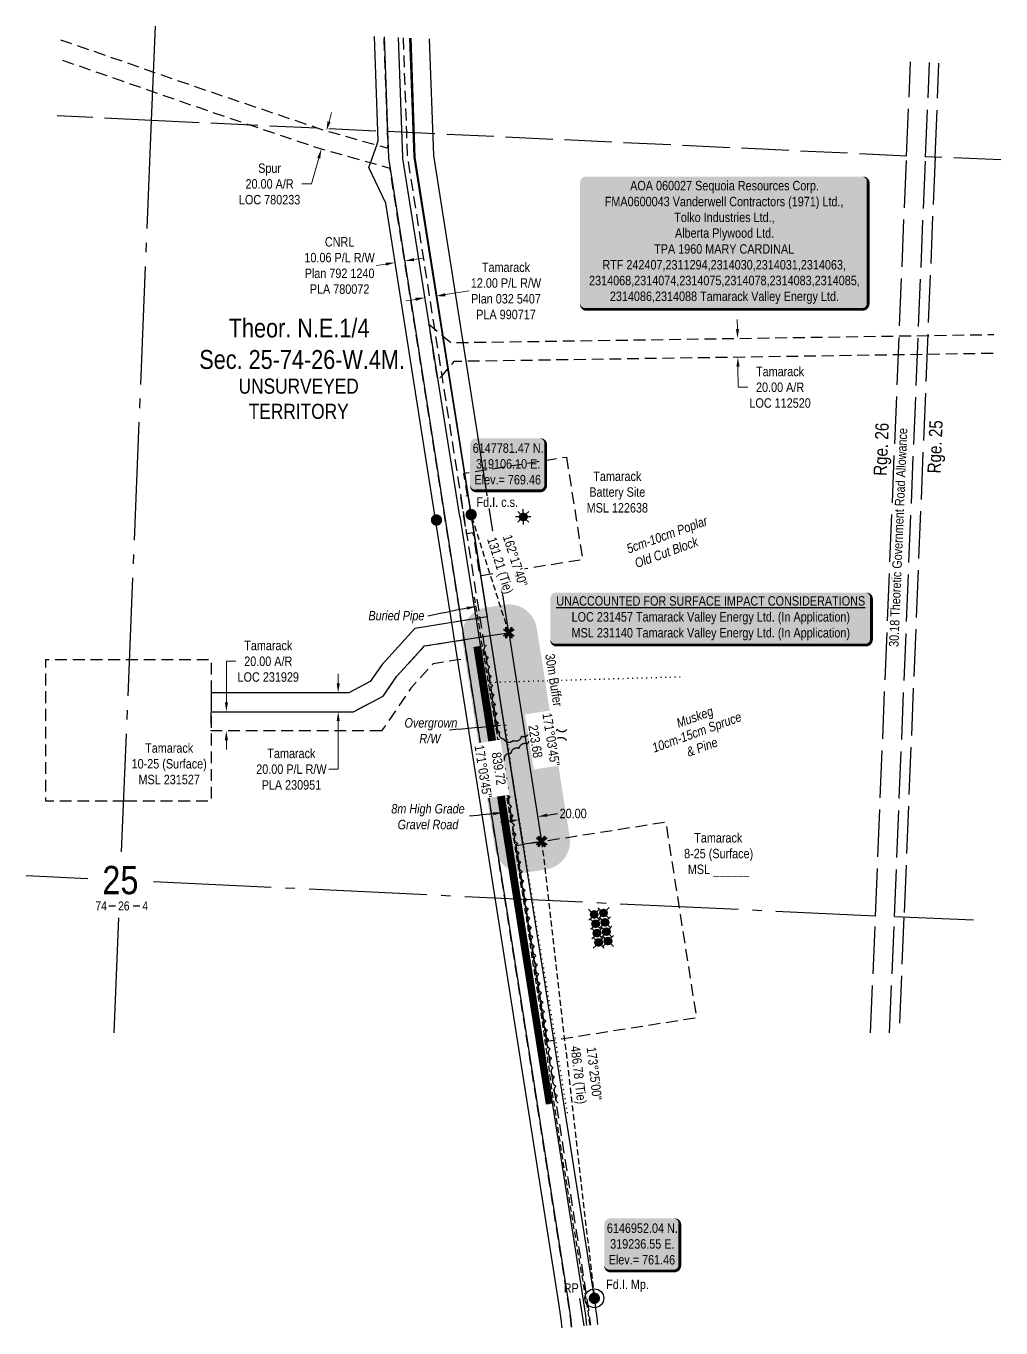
# Model space of a CAD drawing. Extents: x 318110 to 322058, y 6146921 to 6150164.
# Drawn here: x 318635 to 319667, y 6146921 to 6148299 of the extents above; entities that cross this region are included whole.
import ezdxf
from ezdxf.enums import TextEntityAlignment as Align

# ---------------------------------------------------------------- set-up
doc = ezdxf.new("R2010")
doc.units = 0
doc.header["$LTSCALE"] = 5
doc.header["$PDSIZE"] = 0.5
for name, pattern in [('0', [1, 1, 0]), ('foc-ACCESSROAD', [3.75, 2.5, -1.25]), ('foc-QUARTERLINE', [33, 25, -3, 2, -3]), ('foc-TIELINE', [1.875, 1.25, -0.625]), ('foc-TOPO', [1, 0.2, -0.8]), ('foc-UNSURVEYED', [12.5, 10, -2.5]), ('UG_PIPE', [1.875, 1.25, -0.625])]:
    doc.linetypes.add(name, pattern=pattern)
doc.layers.get('Defpoints').update_dxf_attribs({"color": 9})
for name, color, linetype in [('10', 1, 'Continuous'), ('35', 37, 'Continuous'), ('9', 3, 'Continuous'), ('AS-PIPE-UG', 44, 'UG_PIPE'), ('AS-PIPE-UG-T', 44, 'Continuous'), ('AS-ROADS', 254, 'Continuous'), ('AS-SURFACE IMPACT', 7, 'Continuous'), ('C-AR', 13, 'foc-ACCESSROAD'), ('C-RW', 13, 'Continuous'), ('C-SYMBOL', 7, 'Continuous'), ('C-WS', 13, 'foc-ACCESSROAD'), ('C-WS-S', 13, 'Continuous'), ('D-TXT', 6, 'Continuous'), ('DETAIL-T', 7, 'Continuous'), ('F-AR', 190, 'foc-ACCESSROAD'), ('F-RW', 190, 'Continuous'), ('L-BD', 7, 'Continuous'), ('L-MON', 1, 'Continuous'), ('L-QSEC', 8, 'foc-QUARTERLINE'), ('L-ROAD-T', 7, 'Continuous'), ('L-SECLBL', 7, 'Continuous'), ('L-TIE', 7, 'foc-TIELINE'), ('L-TIE-T', 7, 'Continuous'), ('L-UNS-T', 3, 'Continuous'), ('L-USEC', 7, 'foc-UNSURVEYED'), ('P-BUFFER-H 30m', 51, 'Continuous'), ('P-BUFFER-T', 40, 'Continuous'), ('P-PROPOSED', 10, 'Continuous'), ('P-PROPOSED-H', 21, 'Continuous'), ('P-TXT', 4, 'Continuous'), ('T-BUSH', 110, '0'), ('T-BUSH-T', 110, 'Continuous'), ('T-VEGETATION CHANGE', 104, 'foc-TOPO')]:
    doc.layers.add(name, color=color, linetype=linetype)
for name, color, linetype, lineweight in [('C-AR-T', 13, 'Continuous', 9), ('C-RW-T', 13, 'Continuous', 9), ('C-WS-T', 13, 'Continuous', 9), ('F-AR-T', 190, 'Continuous', 9), ('F-RW-T', 190, 'Continuous', 9), ('T-TEXT', 48, 'Continuous', 18)]:
    doc.layers.add(name, color=color, linetype=linetype, lineweight=lineweight)
doc.styles.add('175L', font='ARIALN.TTF', dxfattribs={"height": 20})
doc.styles.add('80', font='ARIALN.TTF', dxfattribs={"height": 10})
doc.styles.add('80CG', font='ARIALN.TTF', dxfattribs={"height": 10})
doc.styles.add('80L', font='ARIALN.TTF', dxfattribs={"height": 10})
doc.styles.add('80LS', font='ARIALNI.TTF', dxfattribs={"height": 10})
doc.styles.add('SIMPLEX', font='ARIALN.TTF')
doc.dimstyles.new('Compass 5 000', dxfattribs={"dimscale": 5, "dimtxt": 9, "dimasz": 2, "dimexe": 0.2, "dimexo": 0.0625, "dimgap": 0.5, "dimtad": 0, "dimtih": 1, "dimtoh": 1, "dimzin": 0, "dimdsep": 46, "dimtxsty": '80CG', "dimcen": 0.1, "dimse1": 1, "dimse2": 1, "dimclrd": 256, "dimclrt": 256, "dimaunit": 1, "dimadec": 4, "dimazin": 0, "dimtfac": 0.06, "dimtofl": 0, "dimtmove": 0, "dimatfit": 1, "dimfxl": 0.2, "dimtolj": 1, "dimtzin": 0, "dimlwd": -1, "dimarcsym": 0})

# ---------------------------------------------------------------- blocks, each defined once
blk = doc.blocks.new('L-SECLBL')
at = {"layer": '9', "color": 7}
for p, q in [((-5.1, -27.8), (-12.3, -27.8)), ((20.7, -27.8), (13.5, -27.8))]:
    blk.add_line(p, q, dxfattribs=at)
at = {"layer": '10', "color": 2, "style": 'SIMPLEX'}
blk.add_attdef('SEC', text='', height=30, dxfattribs=at).set_placement((0, 0), align=Align.MIDDLE)
at = {"layer": '10', "color": 5, "style": '80L'}
blk.add_attdef('TWP', text='', height=9.5, dxfattribs=at).set_placement((-14.4, -27.4), align=Align.MIDDLE_RIGHT)
blk.add_attdef('RGE', text='', height=9.5, dxfattribs=at).set_placement((3.6, -27.4), align=Align.MIDDLE_CENTER)
blk.add_attdef('MER', text='', height=9.5, dxfattribs=at).set_placement((23.2, -27.4), align=Align.MIDDLE_LEFT)
blk = doc.blocks.new('*U32')
h = blk.add_hatch(color=255)
edge = h.paths.add_edge_path()
edge.add_line((-146.5, -71), (146.5, -71))
edge.add_arc((146.5, -65), 6, 270, 360)
edge.add_line((152.5, -65), (152.5, 63.5))
edge.add_arc((146.5, 63.5), 6, 0, 90)
edge.add_line((146.5, 69.5), (-146.5, 69.5))
edge.add_arc((-146.5, 63.5), 6, 90, 180)
edge.add_line((-152.5, 63.5), (-152.5, -65))
edge.add_arc((-146.5, -65), 6, 180, 270)
at = {"color": 44, "flags": 128}
blk.add_lwpolyline([(-146.5, -71, 3, 3, 0), (146.5, -71, 3, 3, 0.414214), (152.5, -65, 3, 3, 0), (152.5, 63.5, 3, 0, 0.414214), (146.5, 69.5, 0, 0, 0), (-146.5, 69.5, 0, 0, 0.414214), (-152.5, 63.5, 0, 0, 0), (-152.5, -65, 0, 3, 0.414214)], format="xyseb", close=True, dxfattribs=at)
at = {"color": 44, "style": '80'}
blk.add_attdef('ENTER_TEXT_001', (-36, -5), '', height=10, dxfattribs=at)
blk = doc.blocks.new('*D28')
at = {"layer": 'C-AR-T', "transparency": 16777216}
for p, q in [((319388, 6147978), (319387.9, 6147988)), ((319388.6, 6147938), (319388.9, 6147916.2)), ((319388.9, 6147916.2), (319398.9, 6147916.2))]:
    blk.add_line(p, q, dxfattribs=at)
for points in [[(319389.7, 6147978), (319386.4, 6147978), (319388.2, 6147968)], [(319390.3, 6147938), (319387, 6147938), (319388.5, 6147948)]]:
    blk.add_solid(points, dxfattribs=at)
at = {"layer": 'Defpoints', "color": 0, "transparency": 16777216}
for p in [(319388.2, 6147968), (319429.2, 6147968.6), (319429.5, 6147948.6)]:
    blk.add_point(p, dxfattribs=at)
at = {"layer": 'C-AR-T', "transparency": 16777216, "insert": (319433.2, 6147916.2), "char_height": 10, "attachment_point": 5, "style": '80CG'}
blk.add_mtext('\\A1;Tamarack \\P20.00 A/R\\PLOC 112520', dxfattribs=at)
blk = doc.blocks.new('*U33')
h = blk.add_hatch(color=255)
edge = h.paths.add_edge_path()
edge.add_line((-164, -28.5), (164, -28.5))
edge.add_arc((164, -22.5), 6, 270, 360)
edge.add_line((170, -22.5), (170, 21))
edge.add_arc((164, 21), 6, 0, 90)
edge.add_line((164, 27), (-164, 27))
edge.add_arc((-164, 21), 6, 90, 180)
edge.add_line((-170, 21), (-170, -22.5))
edge.add_arc((-164, -22.5), 6, 180, 270)
at = {"color": 1, "flags": 128}
blk.add_lwpolyline([(-164, -28.5, 3, 3, 0), (164, -28.5, 3, 3, 0.414214), (170, -22.5, 3, 3, 0), (170, 21, 3, 0, 0.414214), (164, 27, 0, 0, 0), (-164, 27, 0, 0, 0.414214), (-170, 21, 0, 0, 0), (-170, -22.5, 0, 3, 0.414214)], format="xyseb", close=True, dxfattribs=at)
for points in [[(-64.6, -21.3, 0, 7.5, 0), (0, 0, 0, 0, 0)], [(61.8, -18.7, 0, 7.5, 0), (0, 0, 0, 0, 0)]]:
    blk.add_lwpolyline(points, format="xyseb", dxfattribs=at)
at = {"color": 1, "style": '80'}
blk.add_attdef('ENTER_TEXT_001', (-26.8, -4.9), '', height=10, dxfattribs=at)
blk = doc.blocks.new('*D29')
at = {"layer": 'Defpoints', "color": 0, "transparency": 16777216}
for p in [(318972, 6148182.3), (318947.5, 6148168.4), (318966.5, 6148163)]:
    blk.add_point(p, dxfattribs=at)
at = {"layer": 'F-AR-T', "transparency": 16777216}
for p, q in [((318955.6, 6148197.3), (318958.3, 6148206.9)), ((318944.7, 6148158.8), (318937, 6148131.4)), ((318937, 6148131.4), (318927, 6148131.4))]:
    blk.add_line(p, q, dxfattribs=at)
for points in [[(318954, 6148197.8), (318957.2, 6148196.8), (318952.9, 6148187.7)], [(318943.1, 6148159.2), (318946.3, 6148158.3), (318947.5, 6148168.4)]]:
    blk.add_solid(points, dxfattribs=at)
at = {"layer": 'F-AR-T', "transparency": 16777216, "insert": (318892.7, 6148131.4), "char_height": 10, "attachment_point": 5, "style": '80CG'}
blk.add_mtext('\\A1;Spur\\P20.00 A/R^JLOC 780233', dxfattribs=at)
blk = doc.blocks.new('GAS')
h = blk.add_hatch(color=255)
h.dxf.hatch_style = 1
edge = h.paths.add_edge_path()
edge.add_arc((0, 0), 0.9, 0, 360)
for p, q in [((-0.81, 0), (-1.62, 0)), ((-0.57, 0.57), (-1.14, 1.14)), ((0, 0.81), (0, 1.62)), ((0.57, 0.57), (1.14, 1.14)), ((1.62, 0), (0.81, 0)), ((-0.57, -0.57), (-1.14, -1.14)), ((0, -0.81), (0, -1.62)), ((1.14, -1.14), (0.57, -0.57))]:
    blk.add_line(p, q)
blk.add_circle((0, 0), 0.8)
blk = doc.blocks.new('*D30')
at = {"layer": 'Defpoints', "color": 0, "transparency": 16777216}
for p in [(319025.7, 6148048.2), (319025.8, 6148047.3), (319035.8, 6148048.8)]:
    blk.add_point(p, dxfattribs=at)
at = {"layer": 'F-RW-T', "transparency": 16777216}
for p, q in [((319015.8, 6148046.6), (319005.9, 6148045.1)), ((319045.5, 6148051.3), (319055.4, 6148052.9))]:
    blk.add_line(p, q, dxfattribs=at)
for points in [[(319015.5, 6148048.3), (319016.1, 6148045), (319025.7, 6148048.2)], [(319045.3, 6148053), (319045.8, 6148049.7), (319035.6, 6148049.8)]]:
    blk.add_solid(points, dxfattribs=at)
at = {"layer": 'F-RW-T', "transparency": 16777216, "insert": (318966.8, 6148045.1), "char_height": 10, "attachment_point": 5, "style": '80CG'}
blk.add_mtext('\\A1;CNRL\\P10.06 P/L R/W\\PPlan 792 1240\\PPLA 780072', dxfattribs=at)
blk = doc.blocks.new('*D31')
at = {"layer": 'C-RW-T', "transparency": 16777216}
for p, q in [((319078.8, 6148014.3), (319103.9, 6148018.2)), ((319047.1, 6148009.3), (319037.3, 6148007.8))]:
    blk.add_line(p, q, dxfattribs=at)
for points in [[(319078.5, 6148015.9), (319079, 6148012.6), (319068.9, 6148012.7)], [(319046.9, 6148011), (319047.4, 6148007.7), (319057, 6148010.9)]]:
    blk.add_solid(points, dxfattribs=at)
at = {"layer": 'Defpoints', "color": 0, "transparency": 16777216}
for p in [(319068.9, 6148012.7), (319059.5, 6147994.8), (319071.4, 6147996.7)]:
    blk.add_point(p, dxfattribs=at)
at = {"layer": 'C-RW-T', "transparency": 16777216, "insert": (319143, 6148018.2), "char_height": 10, "attachment_point": 5, "style": '80CG', "bg_fill": 3, "box_fill_scale": 1.1, "bg_fill_color": 256, "bg_fill_true_color": 13158600, "bg_fill_transparency": 0}
blk.add_mtext('\\A1;Tamarack\\P12.00 P/L R/W\\PPlan 032 5407\\PPLA 990717', dxfattribs=at)
blk = doc.blocks.new('fdia')
at = {"color": 255, "const_width": 1}
blk.add_lwpolyline([(-0.5, 0, 1), (0.5, 0, 1)], format="xyb", close=True, dxfattribs=at)
blk = doc.blocks.new('Fdiaa')
blk.add_blockref('fdia', (0, 0))
blk = doc.blocks.new('fdib')
at = {"color": 1, "const_width": 1.6}
blk.add_lwpolyline([(-0.4, 0, 1), (0.4, 0, 1)], format="xyb", close=True, dxfattribs=at)
at = {"color": 1}
blk.add_circle((0, 0), 0.8, dxfattribs=at)
blk = doc.blocks.new('Fdibb')
blk.add_blockref('fdib', (0, 0))
blk = doc.blocks.new('fdicc')
for name in ['Fdibb', 'Fdiaa']:
    blk.add_blockref(name, (0, 0))
blk = doc.blocks.new('FDI')
blk.add_blockref('fdicc', (0, 0))
blk = doc.blocks.new('*U39')
h = blk.add_hatch(color=254)
edge = h.paths.add_edge_path()
edge.add_line((-34, -28.5), (34, -28.5))
edge.add_arc((34, -22.5), 6, 270, 360)
edge.add_line((40, -22.5), (40, 21))
edge.add_arc((34, 21), 6, 0, 90)
edge.add_line((34, 27), (-34, 27))
edge.add_arc((-34, 21), 6, 90, 180)
edge.add_line((-40, 21), (-40, -22.5))
edge.add_arc((-34, -22.5), 6, 180, 270)
at = {"color": 1, "flags": 128}
blk.add_lwpolyline([(-34, -28.5, 3, 3, 0), (34, -28.5, 3, 3, 0.414214), (40, -22.5, 3, 3, 0), (40, 21, 3, 0, 0.414214), (34, 27, 0, 0, 0), (-34, 27, 0, 0, 0.414214), (-40, 21, 0, 0, 0), (-40, -22.5, 0, 3, 0.414214)], format="xyseb", close=True, dxfattribs=at)
blk.add_lwpolyline([(-19.2, -17.3, 0, 10, 0), (0, 0, 5, 5, 0)], format="xyseb", dxfattribs=at)
at = {"color": 1, "style": '80'}
blk.add_attdef('ENTER_TEXT_001', (-36, -5), '', height=10, dxfattribs=at)
blk = doc.blocks.new('RP')
at = {"layer": '35', "color": 3}
blk.add_circle((0, 0), 10, dxfattribs=at)
at = {"layer": '35', "color": 3, "style": '80'}
blk.add_attdef('RP_001', (-32.4, 5.8), '', height=10, dxfattribs=at)
blk = doc.blocks.new('*D41')
at = {"layer": 'Defpoints', "color": 0, "transparency": 16777216}
for p in [(319171.6, 6147493.6), (319151.9, 6147490.5), (319176.6, 6147461.8)]:
    blk.add_point(p, dxfattribs=at)
at = {"layer": 'P-TXT', "transparency": 16777216}
for p, q in [((319186.5, 6147463.3), (319197.7, 6147465.1)), ((319147, 6147457.1), (319137.1, 6147455.5))]:
    blk.add_line(p, q, dxfattribs=at)
for points in [[(319186.2, 6147465), (319186.8, 6147461.7), (319176.6, 6147461.8)], [(319146.7, 6147458.7), (319147.3, 6147455.4), (319156.9, 6147458.6)]]:
    blk.add_solid(points, dxfattribs=at)
at = {"layer": 'P-TXT', "transparency": 16777216, "insert": (319214.1, 6147465.1), "char_height": 10, "attachment_point": 5, "style": '80CG'}
blk.add_mtext('\\A1;20.00', dxfattribs=at)
blk = doc.blocks.new('*D42')
at = {"layer": 'C-RW-T', "transparency": 16777216}
for p, q in [((318965.3, 6147602.9), (318965.3, 6147612.9)), ((318965.3, 6147562.9), (318965.3, 6147512)), ((318965.3, 6147512), (318955.3, 6147512))]:
    blk.add_line(p, q, dxfattribs=at)
for points in [[(318963.7, 6147602.9), (318967, 6147602.9), (318965.3, 6147592.9)], [(318963.7, 6147562.9), (318967, 6147562.9), (318965.3, 6147572.9)]]:
    blk.add_solid(points, dxfattribs=at)
at = {"layer": 'Defpoints', "color": 0, "transparency": 16777216}
for p in [(318965.3, 6147592.9), (318973.8, 6147592.9), (318973.8, 6147572.9)]:
    blk.add_point(p, dxfattribs=at)
at = {"layer": 'C-RW-T', "transparency": 16777216, "insert": (318915.8, 6147512), "char_height": 10, "attachment_point": 5, "style": '80CG'}
blk.add_mtext('\\A1;Tamarack\\P20.00 P/L R/W\\PPLA 230951', dxfattribs=at)
blk = doc.blocks.new('*D43')
at = {"layer": 'C-AR-T', "transparency": 16777216}
for p, q in [((318847, 6147582.9), (318847, 6147626.2)), ((318847, 6147626.2), (318857, 6147626.2)), ((318846.9, 6147542.7), (318846.9, 6147532.7))]:
    blk.add_line(p, q, dxfattribs=at)
for points in [[(318845.3, 6147582.9), (318848.6, 6147582.9), (318847, 6147572.9)], [(318845.3, 6147542.7), (318848.6, 6147542.7), (318846.9, 6147552.7)]]:
    blk.add_solid(points, dxfattribs=at)
at = {"layer": 'Defpoints', "color": 0, "transparency": 16777216}
for p in [(318847, 6147572.9), (318849.5, 6147572.9), (318849.5, 6147552.7)]:
    blk.add_point(p, dxfattribs=at)
at = {"layer": 'C-AR-T', "transparency": 16777216, "insert": (318891.3, 6147626.2), "char_height": 10, "attachment_point": 5, "style": '80CG'}
blk.add_mtext('\\A1;Tamarack\\P20.00 A/R^JLOC 231929', dxfattribs=at)
blk = doc.blocks.new('TEMP')
h = blk.add_hatch(color=255)
h.dxf.hatch_style = 1
h.paths.add_polyline_path([(0, 0.25), (-0.67, 1.15), (-0.67, 0.67), (-1.15, 0.67), (-0.25, 0), (-1.15, -0.67), (-0.67, -0.67), (-0.67, -1.15), (0, -0.25), (0.67, -1.15), (0.67, -0.67), (1.15, -0.67), (0.25, 0), (1.15, 0.67), (0.67, 0.67), (0.67, 1.15)])
h.paths.add_polyline_path([(0.57, 0.85), (0.57, 0.57), (0.85, 0.57), (0.08, 0), (0.85, -0.57), (0.57, -0.57), (0.57, -0.85), (0, -0.08), (-0.57, -0.85), (-0.57, -0.57), (-0.85, -0.57), (-0.08, 0), (-0.85, 0.57), (-0.57, 0.57), (-0.57, 0.85), (0, 0.08)], flags=16)
h = blk.add_hatch(color=1)
h.dxf.hatch_style = 1
h.paths.add_polyline_path([(0, 0.08), (-0.57, 0.85), (-0.57, 0.57), (-0.85, 0.57), (-0.08, 0), (-0.85, -0.57), (-0.57, -0.57), (-0.57, -0.85), (0, -0.08), (0.57, -0.85), (0.57, -0.57), (0.85, -0.57), (0.08, 0), (0.85, 0.57), (0.57, 0.57), (0.57, 0.85)])
at = {"color": 1}
for p, q in [((-0.08, 0), (0.08, 0)), ((0, 0.08), (0, -0.08))]:
    blk.add_line(p, q, dxfattribs=at)
at = {"color": 255, "flags": 128}
blk.add_lwpolyline([(-0.25, 0), (-1.15, 0.67), (-0.67, 0.67), (-0.67, 1.15), (0, 0.25), (0.67, 1.15), (0.67, 0.67), (1.15, 0.67), (0.25, 0), (1.15, -0.67), (0.67, -0.67), (0.67, -1.15), (0, -0.25), (-0.67, -1.15), (-0.67, -0.67), (-1.15, -0.67)], close=True, dxfattribs=at)
at = {"color": 1, "flags": 128}
blk.add_lwpolyline([(-0.08, 0), (-0.85, 0.57), (-0.57, 0.57), (-0.57, 0.85), (0, 0.08), (0.57, 0.85), (0.57, 0.57), (0.85, 0.57), (0.08, 0), (0.85, -0.57), (0.57, -0.57), (0.57, -0.85), (0, -0.08), (-0.57, -0.85), (-0.57, -0.57), (-0.85, -0.57)], close=True, dxfattribs=at)
blk = doc.blocks.new('WC')
at = {"layer": 'L-MON'}
h = blk.add_hatch(color=255, dxfattribs=at)
h.dxf.hatch_style = 1
edge = h.paths.add_edge_path()
edge.add_arc((0, 0), 0.9, 0, 360)
at = {"layer": 'L-MON', "color": 240, "flags": 128}
for points in [[(-0.62, 0.5), (-1.23, 1.12)], [(0.52, 0.61), (1.13, 1.21)], [(-1.18, -1.18), (-0.56, -0.57)], [(1.16, -1.18), (0.56, -0.57)]]:
    blk.add_lwpolyline(points, dxfattribs=at)
at = {"layer": 'L-MON', "color": 240}
for radius in [0.8, 0.373]:
    blk.add_circle((0, 0), radius, dxfattribs=at)

msp = doc.modelspace()

# ---------------------------------------------------------------- hatches: boundary and pattern name
at = {"layer": 'P-BUFFER-H 30m'}
h = msp.add_hatch(color=256, dxfattribs=at)
h.dxf.hatch_style = 1
h.paths.add_polyline_path([(319141.338, 6147686.121), (319121.583, 6147683.013, 0.41419306), (319096.613, 6147648.72), (319131.36, 6147427.783, 0.41421356), (319165.653, 6147402.811), (319185.408, 6147405.917, 0.41421356), (319210.38, 6147440.21), (319175.633, 6147661.149, 0.41423406)])
h.paths.add_polyline_path([(319146, 6147656.489), (319180.748, 6147435.55), (319160.993, 6147432.443), (319126.246, 6147653.381)], flags=16)
at = {"layer": 'P-PROPOSED-H'}
h = msp.add_hatch(color=256, dxfattribs=at)
h.dxf.hatch_style = 1
h.paths.add_polyline_path([(319146, 6147656.489), (319180.748, 6147435.55), (319160.993, 6147432.443), (319126.246, 6147653.381)])

# ---------------------------------------------------------------- linework, layer by layer
at = {"layer": 'AS-PIPE-UG', "flags": 128}
for points in [[(319148.372, 6147456.684), (319144.086, 6147482.941), (319139.134, 6147513.69), (319135.012, 6147539.598), (319130.606, 6147567.481), (319126.899, 6147588.399), (319123.051, 6147612.274), (319118.527, 6147639.535), (319113.949, 6147667.757), (319109.739, 6147694.312)], [(319232.008, 6146923.561), (319229.862, 6146939.242), (319226.245, 6146960.328), (319221.241, 6146989.744), (319216.539, 6147017.564), (319211.805, 6147046.869), (319208.043, 6147069.321), (319202.687, 6147102.484), (319197.859, 6147133.991), (319191.826, 6147171.987), (319186.008, 6147214.274), (319180.109, 6147254.845), (319173.453, 6147294.831), (319169.349, 6147322.714), (319164.499, 6147356.802), (319159.452, 6147386.693), (319154.512, 6147419.356), (319150.339, 6147444.698)]]:
    msp.add_lwpolyline(points, dxfattribs=at)
at = {"layer": 'AS-ROADS', "flags": 128}
msp.add_lwpolyline([(319188.612, 6147157.672, 6.999, 6.999, 0), (319144.077, 6147438.478, 6.999, 6.999, 0), (319134.83, 6147496.784, 6.999, 6.999, 0), (319111.901, 6147641.754, 0, 0, 0)], format="xyseb", dxfattribs=at)
for points in [[(319141.569, 6147454.294), (319134.83, 6147496.784), (319111.901, 6147641.754)], [(319188.612, 6147157.672), (319143.477, 6147442.259)], [(319225.66, 6146922.935), (319221.258, 6146951.758)], [(319225.66, 6146922.935), (319221.258, 6146951.758)]]:
    msp.add_lwpolyline(points, dxfattribs=at)
at = {"layer": 'C-AR', "flags": 128}
msp.add_lwpolyline([(319658.668, 6147952.04), (319588.737, 6147950.992), (319558.522, 6147950.54), (319087.676, 6147943.489), (319081.018, 6147935.582), (319074.985, 6147928.419), (319070.787, 6147923.435), (319061.433, 6147982.876), (319067.181, 6147978.051), (319075.424, 6147971.107), (319084.525, 6147963.441), (319559.343, 6147970.552), (319589.558, 6147971.005), (319659.488, 6147972.052)], dxfattribs=at)
msp.add_lwpolyline([(319011.318, 6147552.674), (318830.794, 6147552.696), (318830.798, 6147572.896), (318981.693, 6147572.878), (319013.013, 6147589.36), (319027.547, 6147610.522), (319056.569, 6147642.418), (319088.739, 6147647.481), (319098.663, 6147649.041), (319101.772, 6147629.269), (319091.847, 6147627.709), (319065.775, 6147623.609), (319042.389, 6147597.911), (319011.318, 6147552.674)], close=True, dxfattribs=at)
at = {"layer": 'C-RW', "flags": 128}
for points in [[(319240.239, 6146924.374, 0.01164195), (319236.546, 6146952.037), (319157.54, 6147454.397), (319106.102, 6147781.465), (319045.683, 6148160.115), (319041.187, 6148285.847)], [(319094.249, 6147779.601), (319145.122, 6147456.123), (319224.693, 6146950.173, -0.01158555), (319228.298, 6146923.195, -0.01158555)]]:
    msp.add_lwpolyline(points, format="xyb", dxfattribs=at)
at = {"layer": 'C-WS', "flags": 128}
for points in [[(319207.028, 6147842.407), (319224.147, 6147733.719), (319115.497, 6147716.609), (319108.32, 6147762.254), (319101.29, 6147761.146), (319095.077, 6147800.655), (319102.101, 6147801.762), (319098.391, 6147825.31), (319207.028, 6147842.407)], [(318739.308, 6147478.17), (318655.652, 6147478.184), (318655.677, 6147628.295), (318745.493, 6147628.281), (318830.806, 6147628.266), (318830.797, 6147573.225), (318830.794, 6147553.211), (318830.781, 6147478.155), (318739.308, 6147478.17)], [(319186.621, 6147223.917), (319153.999, 6147431.343), (319312.038, 6147456.198), (319344.66, 6147248.772)]]:
    msp.add_lwpolyline(points, close=True, dxfattribs=at)
at = {"layer": 'F-AR', "flags": 128}
for points in [[(318671.272, 6148284.112), (318769.946, 6148249.855), (318825.904, 6148230.429), (318944.695, 6148190.28), (318950.121, 6148188.453), (319006.184, 6148172.646), (319018.153, 6148169.271), (319017.525, 6148186.837), (319013.948, 6148287.134)], [(319034.007, 6148286.186), (319037.586, 6148185.889), (319038.493, 6148160.519), (319067.181, 6147978.051), (319074.985, 6147928.419), (319095.077, 6147800.655), (319101.29, 6147761.146), (319149.167, 6147456.702), (319162.1, 6147374.468), (319228.699, 6146950.974), (319229.466, 6146945.926), (319230.189, 6146940.871), (319230.868, 6146935.812), (319231.504, 6146930.746), (319232.096, 6146925.674), (319232.321, 6146923.592)], [(319212.402, 6146921.626), (319212.097, 6146924.414), (319211.513, 6146929.335), (319210.887, 6146934.252), (319210.219, 6146939.162), (319209.507, 6146944.066), (319208.754, 6146948.965), (319141.688, 6147375.433), (319130.651, 6147445.62), (319020.218, 6148147.894), (318999.62, 6148153.701), (318944.197, 6148169.327), (318872.008, 6148193.718), (318819.418, 6148211.492), (318769.086, 6148228.966), (318670.411, 6148263.224)]]:
    msp.add_lwpolyline(points, dxfattribs=at)
at = {"layer": 'F-RW'}
for points in [[(319202.393, 6146920.638), (319202.164, 6146922.747), (319201.597, 6146927.57), (319200.989, 6146932.388), (319200.338, 6146937.201), (319199.646, 6146942.008), (319198.913, 6146946.809), (319131.436, 6147375.918), (319120.089, 6147448.082), (319068.484, 6147776.274), (319015.766, 6148111.181), (318997.915, 6148148.78), (318999.62, 6148153.701), (319006.184, 6148172.646), (319007.82, 6148177.37), (319007.465, 6148187.312), (319003.886, 6148287.609)], [(319013.948, 6148287.134), (319017.525, 6148186.837), (319018.153, 6148169.271), (319018.534, 6148158.6), (319020.218, 6148147.894), (319130.651, 6147445.62), (319141.688, 6147375.433), (319208.754, 6146948.965), (319209.507, 6146944.066), (319210.219, 6146939.162), (319210.887, 6146934.252), (319211.513, 6146929.335), (319212.097, 6146924.414), (319212.402, 6146921.626)]]:
    msp.add_lwpolyline(points, dxfattribs=at)
at = {"layer": 'L-QSEC'}
for p, q in [((318767.836, 6148198.647), (318771.954, 6148298.564)), ((318736.004, 6147424.673), (318767.836, 6148198.647)), ((318634.818, 6147399.422), (318700.404, 6147396.32)), ((318769.61, 6147393.047), (319534.169, 6147356.89)), ((318728.122, 6147233.033), (318733.127, 6147354.734)), ((319554.267, 6147356.065), (319638.095, 6147352.726))]:
    msp.add_line(p, q, dxfattribs=at)
at = {"layer": 'L-TIE'}
for p, q in [((319146, 6147656.489), (319106.102, 6147781.465)), ((319180.748, 6147435.55), (319236.546, 6146952.037))]:
    msp.add_line(p, q, dxfattribs=at)
at = {"layer": 'L-USEC'}
for p, q in [((319567.151, 6148160.891), (319571.25, 6148260.81)), ((319587.249, 6148160.091), (319591.343, 6148259.861)), ((319597.298, 6148159.69), (319601.388, 6148259.386)), ((318767.836, 6148198.647), (318667.945, 6148203.365)), ((319567.151, 6148160.891), (318767.836, 6148198.647)), ((319534.169, 6147356.89), (319567.151, 6148160.891)), ((319554.267, 6147356.065), (319587.249, 6148160.067)), ((319597.298, 6148159.69), (319564.317, 6147355.688)), ((319667.072, 6148156.908), (319587.249, 6148160.091)), ((319529.089, 6147233.033), (319534.169, 6147356.89)), ((319549.22, 6147233.033), (319554.267, 6147356.065)), ((319564.317, 6147355.688), (319559.285, 6147233.033))]:
    msp.add_line(p, q, dxfattribs=at)
at = {"layer": 'T-BUSH', "flags": 128}
for points in [[(319207.444, 6147554.084, -0.52056705), (319197.446, 6147554.162, -0.52056705), (319187.474, 6147554.754, -0.52056705), (319177.591, 6147554.575, -0.52056705), (319168.076, 6147551.678, -0.52056705), (319159.278, 6147546.927, -0.52056705), (319150.447, 6147542.237, -0.52056705), (319140.893, 6147543.61, -0.52056705), (319136.59, 6147551.12, -0.52056705), (319135.062, 6147561.001, -0.52056705), (319133.534, 6147570.882, -0.52056705), (319132.006, 6147580.764, -0.52056705), (319130.479, 6147590.645, -0.52056705), (319128.951, 6147600.527, -0.52056705), (319127.423, 6147610.408, -0.52056705), (319125.895, 6147620.29, -0.52056705), (319124.368, 6147630.171, -0.52056705), (319122.318, 6147643.426, -0.52056705)], [(319198.201, 6147158.472, -0.39390296), (319197.403, 6147166.569, -0.52056705), (319195.889, 6147176.452, -0.52056705), (319194.376, 6147186.336, -0.52056705), (319192.862, 6147196.22, -0.52056705), (319191.348, 6147206.103, -0.52056705), (319189.835, 6147215.987, -0.52056705), (319188.321, 6147225.871, -0.52056705), (319186.808, 6147235.754, -0.52056705), (319185.294, 6147245.638, -0.52056705), (319183.78, 6147255.521, -0.52056705), (319182.266, 6147265.405, -0.52056705), (319180.752, 6147275.289, -0.52056705), (319179.238, 6147285.172, -0.52056705), (319177.724, 6147295.056, -0.52056705), (319176.21, 6147304.939, -0.52056705), (319174.697, 6147314.823, -0.52056705), (319173.172, 6147324.705, -0.52056705), (319171.551, 6147334.571, -0.52056705), (319169.93, 6147344.438, -0.52056705), (319168.309, 6147354.304, -0.52056705), (319166.688, 6147364.171, -0.52056705), (319165.067, 6147374.038, -0.52056705), (319163.447, 6147383.904, -0.52056705), (319161.826, 6147393.771, -0.52056705), (319160.205, 6147403.637, -0.52056705), (319158.584, 6147413.504, -0.52056705), (319156.967, 6147423.371, -0.52056705), (319155.358, 6147433.24, -0.52056705), (319153.749, 6147443.108, -0.52056705), (319152.14, 6147452.977, -0.52056705), (319150.532, 6147462.845, -0.52056705), (319148.923, 6147472.714, -0.52056705), (319147.314, 6147482.583, -0.52056705), (319145.706, 6147492.451, -0.52056705), (319144.133, 6147502.326, -0.52056705), (319142.606, 6147512.207, -0.52056705), (319141.338, 6147522.002, -0.52056705), (319148.496, 6147528.983, -0.52056705), (319157.004, 6147534.176, -0.52056705), (319165.917, 6147538.701, -0.52056705), (319175.293, 6147542.019, -0.52056705), (319185.152, 6147543.014, -0.52056705), (319195.148, 6147542.788, -0.52056705), (319207.127, 6147542.433)]]:
    msp.add_lwpolyline(points, format="xyb", dxfattribs=at)
at = {"layer": 'T-VEGETATION CHANGE', "flags": 128}
for points in [[(319126.642, 6147604.099), (319331.704, 6147610.009)], [(319142.43, 6147558.811), (319146.998, 6147524.36), (319148.23, 6147512.433), (319157.729, 6147454.291)], [(319142.43, 6147558.811), (319146.998, 6147524.36), (319148.23, 6147512.433), (319207.765, 6147148.041)]]:
    msp.add_lwpolyline(points, dxfattribs=at)

# ---------------------------------------------------------------- block references
ref = msp.add_blockref('*U32', (319373.941, 6148069.699), dxfattribs=dict(xscale=0.99988423, yscale=0.99988423, zscale=0.99988423))
ref.add_attrib('ENTER_TEXT_001', 'AOA 060027 Sequoia Resources Corp.', (319274.461, 6148124.646), dxfattribs={"color": 44, "height": 9.99884, "style": '80'})
ref.add_attrib('ENTER_TEXT_002', 'FMA0600043 Vanderwell Contractors (1971) Ltd.,', (319247.574, 6148107.804), dxfattribs={"color": 44, "height": 9.99884, "style": '80'})
ref.add_attrib('ENTER_TEXT_003', 'Tolko Industries Ltd.,', (319321.126, 6148091.139), dxfattribs={"color": 44, "height": 9.99884, "style": '80'})
ref.add_attrib('ENTER_TEXT_004', 'Alberta Plywood Ltd.', (319321.901, 6148074.475), dxfattribs={"color": 44, "height": 9.99884, "style": '80'})
ref.add_attrib('ENTER_TEXT_005', 'TPA 1960 MARY CARDINAL', (319299.864, 6148057.633), dxfattribs={"color": 44, "height": 9.99884, "style": '80'})
ref.add_attrib('ENTER_TEXT_006', 'RTF 242407,2311294,2314030,2314031,2314063,', (319245.02, 6148040.927), dxfattribs={"color": 44, "height": 9.99884, "style": '80'})
ref.add_attrib('ENTER_TEXT_007', '2314068,2314074,2314075,2314078,2314083,2314085,', (319230.949, 6148024.221), dxfattribs={"color": 44, "height": 9.99884, "style": '80'})
ref.add_attrib('ENTER_TEXT_008', '2314086,2314088 Tamarack Valley Energy Ltd.', (319252.956, 6148007.516), dxfattribs={"color": 44, "height": 9.99884, "style": '80'})
at = {"layer": '35', "color": 3, "xscale": 0.99988423, "yscale": 0.99988423, "zscale": 0.99988423}
msp.add_blockref('RP', (319236.546, 6146952.037), dxfattribs=at).add_auto_attribs({'RP_001': 'RP'})
at = {"layer": 'Defpoints', "xscale": 5.00000000000003, "yscale": 5.00000000000003, "zscale": 5.00000000000003}
msp.add_blockref('FDI', (319069.41, 6147775.69), dxfattribs=at)
at = {"layer": 'DETAIL-T'}
ref = msp.add_blockref('*U39', (319145.038, 6147835.08), dxfattribs=dict(at, xscale=0.99988423, yscale=0.99988423, zscale=0.99988423))
ref.add_attrib('ENTER_TEXT_001', '6147781.47 N.', (319107.747, 6147846.851), dxfattribs={"layer": '0', "color": 1, "height": 9.99884, "style": '80'})
ref.add_attrib('ENTER_TEXT_002', '319106.10 E.', (319111.222, 6147830.146), dxfattribs={"layer": '0', "color": 1, "height": 9.99884, "style": '80'})
ref.add_attrib('ENTER_TEXT_003', 'Elev.= 769.46', (319109.667, 6147813.44), dxfattribs={"layer": '0', "color": 1, "height": 9.99884, "style": '80'})
ref = msp.add_blockref('*U39', (319287.092, 6147009.506), dxfattribs=dict(at, xscale=0.99988423, yscale=0.99988423, zscale=0.99988423))
ref.add_attrib('ENTER_TEXT_001', '6146952.04 N.', (319249.801, 6147021.277), dxfattribs={"layer": '0', "color": 1, "height": 9.99884, "style": '80'})
ref.add_attrib('ENTER_TEXT_002', '319236.55 E.', (319253.276, 6147004.571), dxfattribs={"layer": '0', "color": 1, "height": 9.99884, "style": '80'})
ref.add_attrib('ENTER_TEXT_003', 'Elev.= 761.46', (319251.721, 6146987.866), dxfattribs={"layer": '0', "color": 1, "height": 9.99884, "style": '80'})
at = {"layer": 'L-MON', "xscale": 4.999421150000001, "yscale": 4.999421150000001, "zscale": 4.999421150000001}
for p in [(319146.002, 6147656.489), (319180.748, 6147435.55)]:
    msp.add_blockref('TEMP', p, dxfattribs=at)
at = {"layer": 'L-MON', "xscale": 4.999421150000003, "yscale": 4.999421150000003, "zscale": 4.999421150000003, "rotation": 90}
for p in [(319236.346, 6147358.259), (319237.899, 6147348.381), (319246.223, 6147359.812), (319247.776, 6147349.935), (319239.452, 6147338.504), (319249.33, 6147340.057), (319241.006, 6147328.627), (319250.883, 6147330.18)]:
    msp.add_blockref('WC', p, dxfattribs=at)
at = {"layer": 'L-SECLBL', "color": 6, "xscale": 0.99988423, "yscale": 0.99988423, "zscale": 0.99988423}
msp.add_blockref('L-SECLBL', (318734.771, 6147394.695), dxfattribs=at).add_auto_attribs({'SEC': '25', 'TWP': '74', 'RGE': '26', 'MER': '4'})

# ---------------------------------------------------------------- texts
at = {"layer": 'C-SYMBOL', "color": 3, "insert": (318923.963, 6147988.985), "char_height": 19.99768, "width": 233.21882, "attachment_point": 2, "style": '175L'}
msp.add_mtext('Theor. N.E.1/4\\P Sec. 25-74-26-W.4M.', dxfattribs=at)
at = {"layer": 'C-WS-T'}
for s, width, insert, char_height, attachment_point, style in [('Tamarack\\PBattery Site\\PMSL 122638', 67.33645, (319260.856, 6147805.285), 10, 5, '80CG'), ('\\pi13.498;Tamarack \\P\\pi2.7656;8-25 (Surface)\\P\\pi6.7113;MSL ______', 77.58976, (319328.776, 6147444.394), 9.99884, 1, '80L')]:
    msp.add_mtext_dynamic_manual_height_columns(s, width=width, gutter_width=50, heights=[0], dxfattribs=dict(at, insert=insert, char_height=char_height, attachment_point=attachment_point, style=style))
at = {"layer": 'C-WS-T', "insert": (318786.38, 6147517.696), "char_height": 9.99884, "attachment_point": 5, "style": '80CG'}
msp.add_mtext('\\A1;Tamarack\\P10-25 (Surface)\\PMSL 231527', dxfattribs=at)
at = {"layer": 'D-TXT', "color": 3, "char_height": 13.9984, "attachment_point": 1, "style": '80L'}
for s, width, insert, rotation in [('Rge. 26', 73.75526, (319532.056, 6147822.835), 87.650496), ('Rge. 25', 63.86109, (319589.112, 6147825.447), 87.650539)]:
    msp.add_mtext_dynamic_manual_height_columns(s, width=width, gutter_width=47.5, heights=[0], dxfattribs=dict(at, insert=insert, rotation=rotation))
at = {"layer": 'L-ROAD-T', "style": '80L'}
msp.add_text('30.18 Theoretic Government Road Allowance', height=9.99884, rotation=87.650941, dxfattribs=at).set_placement((319558.214, 6147757.292), align=Align.MIDDLE_CENTER)
at = {"layer": 'L-UNS-T', "color": 3, "insert": (318923.51, 6147904.014), "char_height": 15.99815, "attachment_point": 5, "style": '80L'}
msp.add_mtext_dynamic_manual_height_columns('UNSURVEYED TERRITORY', width=126.41375, gutter_width=47.5, heights=[0], dxfattribs=at)
at = {"layer": 'T-BUSH', "insert": (319054.981, 6147566.071), "char_height": 10, "attachment_point": 1, "style": '80L'}
msp.add_mtext_dynamic_manual_height_columns('\\pi-19.472;{\\fArial Narrow|b0|i1|c0|p34;Overgrown \\P\\pi-3.6538;R/W}', width=15.74829, gutter_width=50, heights=[0], dxfattribs=at)
at = {"layer": 'T-BUSH-T', "char_height": 9.99884, "width": 102.31189, "attachment_point": 2, "rotation": 20, "style": '80LS'}
for s, insert in [(' 5cm-10cm Poplar', (319310.236, 6147764.378)), (' 10cm-15cm Spruce\\P & Pine ', (319341.712, 6147555.308))]:
    msp.add_mtext(s, dxfattribs=dict(at, insert=insert))
at = {"layer": 'T-TEXT', "style": '80LS'}
for s, height, p in [('Old Cut Block', 10, (319312.78, 6147741.538)), ('Muskeg', 9.9988, (319342.901, 6147567.237))]:
    msp.add_text(s, height=height, rotation=20, dxfattribs=at).set_placement(p, align=Align.MIDDLE_CENTER)

# ---------------------------------------------------------------- dimensions: what is measured, and where the dimension line sits
at = {"layer": 'C-AR-T'}
for base, p1, p2, angle, text, picture, middle in [((319388.174, 6147967.989), (319429.495, 6147948.608), (319429.195, 6147968.603), 90.858015, 'Tamarack \\P20.00 A/R\\PLOC 112520', '*D28', (319433.24, 6147916.198)), ((318846.951, 6147572.894), (318849.545, 6147552.694), (318849.547, 6147572.894), 89.9931, 'Tamarack\\P20.00 A/R^JLOC 231929', '*D43', (318891.271, 6147626.191))]:
    dim = msp.add_linear_dim(base=base, p1=p1, p2=p2, angle=angle, text=text, dimstyle='Compass 5 000', dxfattribs=at)
    dim.commit()
    dim.dimension.update_dxf_attribs({"geometry": picture, "text_midpoint": middle, "dimtype": 161})
at = {"layer": 'C-RW-T'}
dim = msp.add_linear_dim(base=(318965.334, 6147592.878), p1=(318973.797, 6147572.879), p2=(318973.799, 6147592.877), angle=89.9931, text='Tamarack\\P20.00 P/L R/W\\PPLA 230951', dimstyle='Compass 5 000', dxfattribs=at)
dim.commit()
dim.dimension.update_dxf_attribs({"geometry": '*D42', "text_midpoint": (318915.785, 6147512.008), "dimtype": 161})
at = {"layer": 'F-AR-T'}
dim = msp.add_linear_dim(base=(318947.454, 6148168.409), p1=(318971.954, 6148182.297), p2=(318966.523, 6148163.033), angle=254.254662, text='Spur\\P20.00 A/R^JLOC 780233', dimstyle='Compass 5 000', dxfattribs=at)
dim.commit()
dim.dimension.update_dxf_attribs({"geometry": '*D29', "text_midpoint": (318892.73, 6148131.441), "dimtype": 161})

# ---------------------------------------------------------------- leaders
at = {"layer": 'AS-PIPE-UG-T', "path_type": 1}
msp.add_leader([(319111.457, 6147684.376), (319060.417, 6147674.078)], dimstyle='Compass 5 000', override={"dimgap": 0.5, "dimtad": 0}, dxfattribs=at)
at = {"layer": 'T-BUSH', "path_type": 1}
msp.add_leader([(319137.069, 6147558.123), (319083.102, 6147553.288)], dimstyle='Compass 5 000', override={"dimgap": 0.5, "dimtad": 0}, dxfattribs=at)
at = {"layer": 'T-TEXT', "path_type": 1}
msp.add_leader([(319139.36, 6147466.023), (319104.375, 6147462.138)], dimstyle='Compass 5 000', override={"dimgap": 0.5, "dimtad": 0}, dxfattribs=at)

# ---------------------------------------------------------------- next in the draw order: texts
at = {"layer": 'AS-PIPE-UG-T', "insert": (318997.362, 6147679.591), "char_height": 9.99884, "attachment_point": 1, "style": '80L', "bg_fill": 3, "box_fill_scale": 1.15, "bg_fill_color": 256, "bg_fill_true_color": 256, "bg_fill_transparency": 0}
msp.add_mtext_dynamic_manual_height_columns('{\\fArial Narrow|b0|i1|c0|p34;Buried Pipe}', width=59.03588, gutter_width=50, heights=[0], dxfattribs=at)
at = {"layer": 'L-MON', "insert": (319249.134, 6146971.817), "char_height": 10, "attachment_point": 1, "style": '80L', "bg_fill": 3, "box_fill_scale": 1, "bg_fill_color": 256, "bg_fill_transparency": 0}
msp.add_mtext_dynamic_manual_height_columns('Fd.I. Mp.', width=44.58851, gutter_width=50, heights=[0], dxfattribs=at)
at = {"layer": 'L-TIE-T', "insert": (319237.345, 6147226.458), "char_height": 10, "attachment_point": 1, "rotation": 276.582945, "style": '80L', "bg_fill": 3, "box_fill_scale": 1, "bg_fill_color": 256, "bg_fill_transparency": 0}
msp.add_mtext_dynamic_manual_height_columns('\\pi8.0433;173°25\'00"\\P\\pi4.9123;486.78 (Tie)', width=70.76594, gutter_width=50, heights=[0], dxfattribs=at)
at = {"layer": 'P-BUFFER-T', "insert": (319194.337, 6147634.815), "char_height": 9.9988, "attachment_point": 1, "rotation": 278.93769, "style": '80L', "bg_fill": 3, "box_fill_scale": 1.15, "bg_fill_color": 256, "bg_fill_true_color": 256, "bg_fill_transparency": 0}
msp.add_mtext_dynamic_manual_height_columns('30m Buffer', width=61.51766, gutter_width=50, heights=[0], dxfattribs=at)
at = {"layer": 'T-TEXT', "insert": (319060.414, 6147475.15), "char_height": 9.99884, "width": 77.4853, "attachment_point": 2, "style": '80LS', "bg_fill": 3, "box_fill_scale": 1.15, "bg_fill_color": 256, "bg_fill_true_color": 256, "bg_fill_transparency": 0}
msp.add_mtext('8m High Grade\\PGravel Road', dxfattribs=at)

# ---------------------------------------------------------------- next in the draw order: linework, layer by layer
at = {"layer": 'C-RW'}
msp.add_lwpolyline([(319042.116, 6148285.803), (319046.645, 6148159.545), (319123.141, 6147673.136), (319046.512, 6147661.079), (319011.836, 6147622.97), (318999.326, 6147604.755), (318976.754, 6147592.876), (318830.801, 6147592.894), (318830.798, 6147572.896), (318981.693, 6147572.878), (319013.013, 6147589.36), (319027.547, 6147610.522), (319056.569, 6147642.418), (319126.249, 6147653.381), (319146.002, 6147656.489), (319066.587, 6148161.463), (319062.161, 6148284.856)], dxfattribs=at)
at = {"layer": 'P-PROPOSED'}
msp.add_lwpolyline([(319146, 6147656.489), (319180.748, 6147435.55), (319160.993, 6147432.443), (319126.246, 6147653.381)], close=True, dxfattribs=at)

# ---------------------------------------------------------------- next in the draw order: block references
at = {"layer": 'AS-SURFACE IMPACT'}
ref = msp.add_blockref('*U33', (319359.933, 6147671.896), dxfattribs=dict(at, xscale=0.99988423, yscale=0.99988423, zscale=0.99988423))
ref.add_attrib('ENTER_TEXT_001', '%%UUNACCOUNTED FOR SURFACE IMPACT CONSIDERATIONS', (319196.269, 6147685.12), dxfattribs={"layer": '0', "color": 1, "height": 9.99884, "style": '80'})
ref.add_attrib('ENTER_TEXT_002', 'LOC 231457 Tamarack Valley Energy Ltd. (In Application)', (319212.467, 6147668.278), dxfattribs={"layer": '0', "color": 1, "height": 9.99884, "style": '80'})
ref.add_attrib('ENTER_TEXT_003', 'MSL 231140 Tamarack Valley Energy Ltd. (In Application)', (319212.45, 6147651.435), dxfattribs={"layer": '0', "color": 1, "height": 9.99884, "style": '80'})
at = {"layer": 'L-MON', "xscale": 5.00000000000003, "yscale": 5.00000000000003, "zscale": 5.00000000000003}
msp.add_blockref('FDI', (319236.546, 6146952.037), dxfattribs=at)

# ---------------------------------------------------------------- next in the draw order: texts
at = {"layer": 'L-BD', "insert": (319111.808, 6147799.652), "char_height": 9.9988, "attachment_point": 1, "style": '80L', "bg_fill": 3, "box_fill_scale": 1.15, "bg_fill_color": 256, "bg_fill_true_color": 256, "bg_fill_transparency": 0}
msp.add_mtext_dynamic_manual_height_columns('Fd.I. c.s.', width=44.3292, gutter_width=50, heights=[0], dxfattribs=at)
at = {"layer": 'L-BD', "char_height": 10, "attachment_point": 1, "rotation": 278.93769, "style": '80L', "bg_fill": 3, "box_fill_scale": 1.15, "bg_fill_color": 256, "bg_fill_true_color": 256, "bg_fill_transparency": 0}
for s, insert in [('\\pi0.66392;171°03\'45"\\P\\pi10.903;223.68', (319191.26, 6147572.869)), ('\\pi11.015;839.72\\P\\pi0.66392;171°03\'45"', (319135.867, 6147541.589))]:
    msp.add_mtext_dynamic_manual_height_columns(s, width=56.00723, gutter_width=50, heights=[0], dxfattribs=dict(at, insert=insert))
at = {"layer": 'L-TIE', "insert": (319146.853, 6147768.006), "char_height": 9.99884, "attachment_point": 1, "rotation": 287.705612, "style": '80L', "bg_fill": 3, "box_fill_scale": 1.15, "bg_fill_color": 256, "bg_fill_true_color": 256, "bg_fill_transparency": 0}
msp.add_mtext_dynamic_manual_height_columns('\\pi7.112;162°17\'40"\\P\\pi4.5304;131.21 (Tie)', width=68.89705, gutter_width=50, heights=[0], dxfattribs=at)

# ---------------------------------------------------------------- next in the draw order: dimensions: what is measured, and where the dimension line sits
at = {"layer": 'C-RW-T'}
dim = msp.add_linear_dim(base=(319068.877, 6148012.731), p1=(319059.547, 6147994.843), p2=(319071.398, 6147996.708), angle=8.943203, text='Tamarack\\P12.00 P/L R/W\\PPlan 032 5407\\PPLA 990717', dimstyle='Compass 5 000', override={"dimtfill": 1}, dxfattribs=at)
dim.commit()
dim.dimension.update_dxf_attribs({"geometry": '*D31', "text_midpoint": (319142.954, 6148018.238), "dimtype": 161})

# ---------------------------------------------------------------- next in the draw order: linework, layer by layer
at = {"layer": 'C-RW', "flags": 128}
msp.add_lwpolyline([(319094.253, 6147779.574), (319033.834, 6148158.225, -0.03063161), (319033.692, 6148159.687), (319029.16, 6148286.415)], format="xyb", dxfattribs=at)

# ---------------------------------------------------------------- next in the draw order: block references
at = {"layer": 'C-WS-S', "xscale": 4.9994211, "yscale": 4.9994211, "zscale": 4.9994211}
msp.add_blockref('GAS', (319161.32, 6147779.032), dxfattribs=at)
at = {"layer": 'L-MON', "xscale": 5.00000000000003, "yscale": 5.00000000000003, "zscale": 5.00000000000003}
msp.add_blockref('FDI', (319106.102, 6147781.465), dxfattribs=at)

# ---------------------------------------------------------------- next in the draw order: dimensions: what is measured, and where the dimension line sits
at = {"layer": 'F-RW-T'}
dim = msp.add_aligned_dim(p1=(319035.793, 6148048.843), p2=(319025.826, 6148047.274), distance=-0.926, text='CNRL\\P10.06 P/L R/W\\PPlan 792 1240\\PPLA 780072', dimstyle='Compass 5 000', dxfattribs=at)
dim.commit()
dim.dimension.update_dxf_attribs({"geometry": '*D30', "text_midpoint": (318966.839, 6148045.078)})
at = {"layer": 'P-TXT'}
dim = msp.add_linear_dim(base=(319176.627, 6147461.752), p1=(319151.866, 6147490.476), p2=(319171.621, 6147493.583), angle=8.93769, text='20.00', dimstyle='Compass 5 000', dxfattribs=at)
dim.commit()
dim.dimension.update_dxf_attribs({"geometry": '*D41', "text_midpoint": (319214.06, 6147465.061), "dimtype": 161})

doc.saveas('drawing.dxf')
